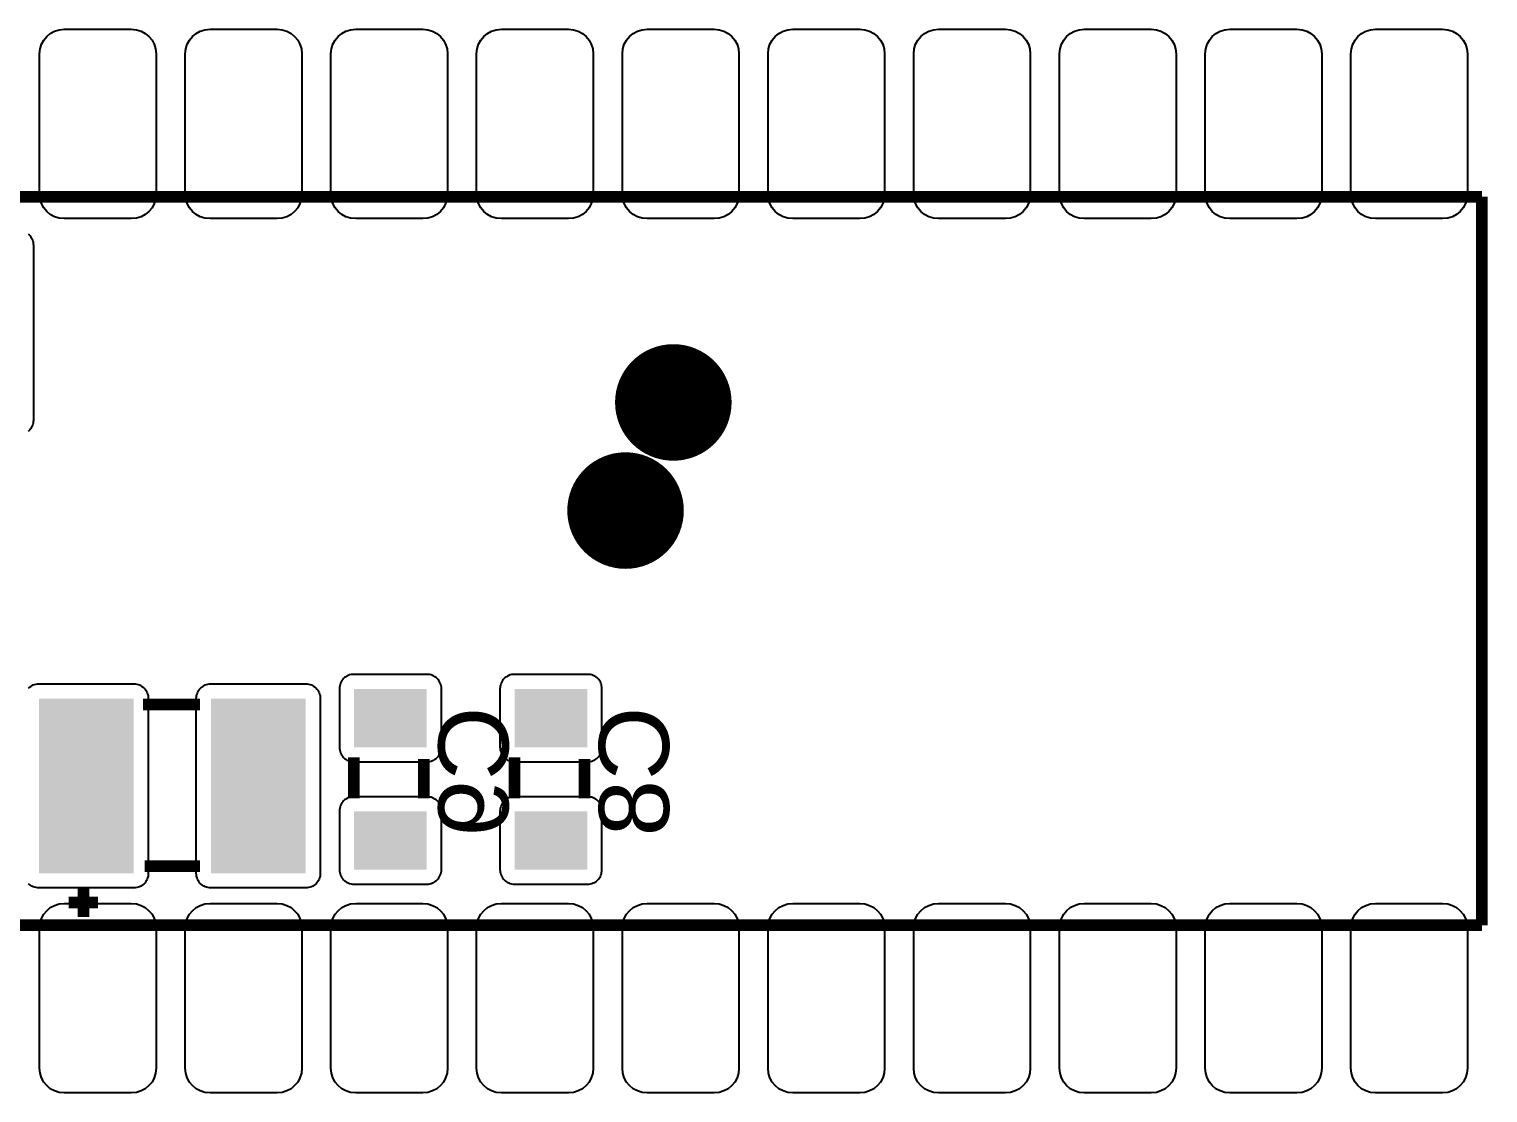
# Model space of a CAD drawing. Header units: inches. Extents: x 18.7 to 39.4, y 4.3 to 20.5.
# Drawn here: x 31.027 to 32.328, y 12.606 to 13.555 of the extents above; entities that cross this region are included whole.
import ezdxf

# ---------------------------------------------------------------- set-up
doc = ezdxf.new("R2010")
doc.units = ezdxf.units.IN
doc.header["$MEASUREMENT"] = 0
doc.styles.get("Standard").update_dxf_attribs({"font": 'arial.ttf'})

# ---------------------------------------------------------------- blocks, each defined once
blk = doc.blocks.new('RPAD')
blk.add_trace([(-0.5, -0.5), (-0.5, 0.5), (0.5, -0.5), (0.5, 0.5)])
blk = doc.blocks.new('EPAD')
at = {"const_width": 0.5}
blk.add_lwpolyline([(-0.25, 0, 1), (0.25, 0, 1)], format="xyb", close=True, dxfattribs=at)
blk = doc.blocks.new('NextionControlV3')
for points in [[(41.9556, 11.9587), (41.9096, 11.9587), (41.9061, 11.959), (41.9029, 11.96), (41.9, 11.9615), (41.8975, 11.9636), (41.8955, 11.9661), (41.8939, 11.969), (41.893, 11.9722), (41.8926, 11.9757), (41.8926, 12.0717), (41.893, 12.0751), (41.8939, 12.0783), (41.8955, 12.0812), (41.8975, 12.0837), (41.9, 12.0858), (41.9029, 12.0873), (41.9061, 12.0883), (41.9096, 12.0887), (41.9556, 12.0887), (41.9591, 12.0883), (41.9623, 12.0873), (41.9652, 12.0858), (41.9677, 12.0837), (41.9698, 12.0812), (41.9713, 12.0783), (41.9723, 12.0751), (41.9726, 12.0717), (41.9726, 11.9757), (41.9723, 11.9722), (41.9713, 11.969), (41.9698, 11.9661), (41.9677, 11.9636), (41.9652, 11.9615), (41.9623, 11.96), (41.9591, 11.959), (41.9556, 11.9587)], [(42.0556, 11.9587), (42.0096, 11.9587), (42.0061, 11.959), (42.0029, 11.96), (42, 11.9615), (41.9975, 11.9636), (41.9955, 11.9661), (41.9939, 11.969), (41.993, 11.9722), (41.9926, 11.9757), (41.9926, 12.0717), (41.993, 12.0751), (41.9939, 12.0783), (41.9955, 12.0812), (41.9975, 12.0837), (42, 12.0858), (42.0029, 12.0873), (42.0061, 12.0883), (42.0096, 12.0887), (42.0556, 12.0887), (42.0591, 12.0883), (42.0623, 12.0873), (42.0652, 12.0858), (42.0677, 12.0837), (42.0698, 12.0812), (42.0713, 12.0783), (42.0723, 12.0751), (42.0726, 12.0717), (42.0726, 11.9757), (42.0723, 11.9722), (42.0713, 11.969), (42.0698, 11.9661), (42.0677, 11.9636), (42.0652, 11.9615), (42.0623, 11.96), (42.0591, 11.959), (42.0556, 11.9587)], [(42.1556, 11.9587), (42.1096, 11.9587), (42.1061, 11.959), (42.1029, 11.96), (42.1, 11.9615), (42.0975, 11.9636), (42.0955, 11.9661), (42.0939, 11.969), (42.093, 11.9722), (42.0926, 11.9757), (42.0926, 12.0717), (42.093, 12.0751), (42.0939, 12.0783), (42.0955, 12.0812), (42.0975, 12.0837), (42.1, 12.0858), (42.1029, 12.0873), (42.1061, 12.0883), (42.1096, 12.0887), (42.1556, 12.0887), (42.1591, 12.0883), (42.1623, 12.0873), (42.1652, 12.0858), (42.1677, 12.0837), (42.1698, 12.0812), (42.1713, 12.0783), (42.1723, 12.0751), (42.1726, 12.0717), (42.1726, 11.9757), (42.1723, 11.9722), (42.1713, 11.969), (42.1698, 11.9661), (42.1677, 11.9636), (42.1652, 11.9615), (42.1623, 11.96), (42.1591, 11.959), (42.1556, 11.9587)], [(42.2556, 11.9587), (42.2096, 11.9587), (42.2061, 11.959), (42.2029, 11.96), (42.2, 11.9615), (42.1975, 11.9636), (42.1955, 11.9661), (42.1939, 11.969), (42.193, 11.9722), (42.1926, 11.9757), (42.1926, 12.0717), (42.193, 12.0751), (42.1939, 12.0783), (42.1955, 12.0812), (42.1975, 12.0837), (42.2, 12.0858), (42.2029, 12.0873), (42.2061, 12.0883), (42.2096, 12.0887), (42.2556, 12.0887), (42.2591, 12.0883), (42.2623, 12.0873), (42.2652, 12.0858), (42.2677, 12.0837), (42.2698, 12.0812), (42.2713, 12.0783), (42.2723, 12.0751), (42.2726, 12.0717), (42.2726, 11.9757), (42.2723, 11.9722), (42.2713, 11.969), (42.2698, 11.9661), (42.2677, 11.9636), (42.2652, 11.9615), (42.2623, 11.96), (42.2591, 11.959), (42.2556, 11.9587)], [(42.3556, 11.9587), (42.3096, 11.9587), (42.3061, 11.959), (42.3029, 11.96), (42.3, 11.9615), (42.2975, 11.9636), (42.2955, 11.9661), (42.2939, 11.969), (42.293, 11.9722), (42.2926, 11.9757), (42.2926, 12.0717), (42.293, 12.0751), (42.2939, 12.0783), (42.2955, 12.0812), (42.2975, 12.0837), (42.3, 12.0858), (42.3029, 12.0873), (42.3061, 12.0883), (42.3096, 12.0887), (42.3556, 12.0887), (42.3591, 12.0883), (42.3623, 12.0873), (42.3652, 12.0858), (42.3677, 12.0837), (42.3698, 12.0812), (42.3713, 12.0783), (42.3723, 12.0751), (42.3726, 12.0717), (42.3726, 11.9757), (42.3723, 11.9722), (42.3713, 11.969), (42.3698, 11.9661), (42.3677, 11.9636), (42.3652, 11.9615), (42.3623, 11.96), (42.3591, 11.959), (42.3556, 11.9587)], [(42.4556, 11.9587), (42.4096, 11.9587), (42.4061, 11.959), (42.4029, 11.96), (42.4, 11.9615), (42.3975, 11.9636), (42.3955, 11.9661), (42.3939, 11.969), (42.393, 11.9722), (42.3926, 11.9757), (42.3926, 12.0717), (42.393, 12.0751), (42.3939, 12.0783), (42.3955, 12.0812), (42.3975, 12.0837), (42.4, 12.0858), (42.4029, 12.0873), (42.4061, 12.0883), (42.4096, 12.0887), (42.4556, 12.0887), (42.4591, 12.0883), (42.4623, 12.0873), (42.4652, 12.0858), (42.4677, 12.0837), (42.4698, 12.0812), (42.4713, 12.0783), (42.4723, 12.0751), (42.4726, 12.0717), (42.4726, 11.9757), (42.4723, 11.9722), (42.4713, 11.969), (42.4698, 11.9661), (42.4677, 11.9636), (42.4652, 11.9615), (42.4623, 11.96), (42.4591, 11.959), (42.4556, 11.9587)], [(42.5556, 11.9587), (42.5096, 11.9587), (42.5061, 11.959), (42.5029, 11.96), (42.5, 11.9615), (42.4975, 11.9636), (42.4955, 11.9661), (42.4939, 11.969), (42.493, 11.9722), (42.4926, 11.9757), (42.4926, 12.0717), (42.493, 12.0751), (42.4939, 12.0783), (42.4955, 12.0812), (42.4975, 12.0837), (42.5, 12.0858), (42.5029, 12.0873), (42.5061, 12.0883), (42.5096, 12.0887), (42.5556, 12.0887), (42.5591, 12.0883), (42.5623, 12.0873), (42.5652, 12.0858), (42.5677, 12.0837), (42.5698, 12.0812), (42.5713, 12.0783), (42.5723, 12.0751), (42.5726, 12.0717), (42.5726, 11.9757), (42.5723, 11.9722), (42.5713, 11.969), (42.5698, 11.9661), (42.5677, 11.9636), (42.5652, 11.9615), (42.5623, 11.96), (42.5591, 11.959), (42.5556, 11.9587)], [(42.6556, 11.9587), (42.6096, 11.9587), (42.6061, 11.959), (42.6029, 11.96), (42.6, 11.9615), (42.5975, 11.9636), (42.5955, 11.9661), (42.5939, 11.969), (42.593, 11.9722), (42.5926, 11.9757), (42.5926, 12.0717), (42.593, 12.0751), (42.5939, 12.0783), (42.5955, 12.0812), (42.5975, 12.0837), (42.6, 12.0858), (42.6029, 12.0873), (42.6061, 12.0883), (42.6096, 12.0887), (42.6556, 12.0887), (42.6591, 12.0883), (42.6623, 12.0873), (42.6652, 12.0858), (42.6677, 12.0837), (42.6698, 12.0812), (42.6713, 12.0783), (42.6723, 12.0751), (42.6726, 12.0717), (42.6726, 11.9757), (42.6723, 11.9722), (42.6713, 11.969), (42.6698, 11.9661), (42.6677, 11.9636), (42.6652, 11.9615), (42.6623, 11.96), (42.6591, 11.959), (42.6556, 11.9587)], [(42.7556, 11.9587), (42.7096, 11.9587), (42.7061, 11.959), (42.7029, 11.96), (42.7, 11.9615), (42.6975, 11.9636), (42.6955, 11.9661), (42.6939, 11.969), (42.693, 11.9722), (42.6926, 11.9757), (42.6926, 12.0717), (42.693, 12.0751), (42.6939, 12.0783), (42.6955, 12.0812), (42.6975, 12.0837), (42.7, 12.0858), (42.7029, 12.0873), (42.7061, 12.0883), (42.7096, 12.0887), (42.7556, 12.0887), (42.7591, 12.0883), (42.7623, 12.0873), (42.7652, 12.0858), (42.7677, 12.0837), (42.7698, 12.0812), (42.7713, 12.0783), (42.7723, 12.0751), (42.7726, 12.0717), (42.7726, 11.9757), (42.7723, 11.9722), (42.7713, 11.969), (42.7698, 11.9661), (42.7677, 11.9636), (42.7652, 11.9615), (42.7623, 11.96), (42.7591, 11.959), (42.7556, 11.9587)], [(42.8556, 11.9587), (42.8096, 11.9587), (42.8061, 11.959), (42.8029, 11.96), (42.8, 11.9615), (42.7975, 11.9636), (42.7955, 11.9661), (42.7939, 11.969), (42.793, 11.9722), (42.7926, 11.9757), (42.7926, 12.0717), (42.793, 12.0751), (42.7939, 12.0783), (42.7955, 12.0812), (42.7975, 12.0837), (42.8, 12.0858), (42.8029, 12.0873), (42.8061, 12.0883), (42.8096, 12.0887), (42.8556, 12.0887), (42.8591, 12.0883), (42.8623, 12.0873), (42.8652, 12.0858), (42.8677, 12.0837), (42.8698, 12.0812), (42.8713, 12.0783), (42.8723, 12.0751), (42.8726, 12.0717), (42.8726, 11.9757), (42.8723, 11.9722), (42.8713, 11.969), (42.8698, 11.9661), (42.8677, 11.9636), (42.8652, 11.9615), (42.8623, 11.96), (42.8591, 11.959), (42.8556, 11.9587)], [(42.1684, 11.5959), (42.1684, 11.6359), (42.1684, 11.637), (42.1682, 11.638), (42.168, 11.6389), (42.1676, 11.6399), (42.1672, 11.6407), (42.1667, 11.6416), (42.1662, 11.6423), (42.1655, 11.643), (42.1648, 11.6437), (42.164, 11.6442), (42.1632, 11.6447), (42.1623, 11.6452), (42.1614, 11.6455), (42.1605, 11.6457), (42.1595, 11.6459), (42.1584, 11.6459), (42.1084, 11.6459), (42.1074, 11.6459), (42.1064, 11.6457), (42.1054, 11.6455), (42.1045, 11.6452), (42.1036, 11.6447), (42.1028, 11.6442), (42.102, 11.6437), (42.1013, 11.643), (42.1007, 11.6423), (42.1001, 11.6416), (42.0996, 11.6407), (42.0992, 11.6399), (42.0989, 11.6389), (42.0986, 11.638), (42.0985, 11.637), (42.0984, 11.6359), (42.0984, 11.5959), (42.0985, 11.5949), (42.0986, 11.5939), (42.0989, 11.5929), (42.0992, 11.592), (42.0996, 11.5911), (42.1001, 11.5903), (42.1007, 11.5895), (42.1013, 11.5888), (42.102, 11.5882), (42.1028, 11.5876), (42.1036, 11.5871), (42.1045, 11.5867), (42.1054, 11.5864), (42.1064, 11.5861), (42.1074, 11.586), (42.1084, 11.5859), (42.1584, 11.5859), (42.1595, 11.586), (42.1605, 11.5861), (42.1614, 11.5864), (42.1623, 11.5867), (42.1632, 11.5871), (42.164, 11.5876), (42.1648, 11.5882), (42.1655, 11.5888), (42.1662, 11.5895), (42.1667, 11.5903), (42.1672, 11.5911), (42.1676, 11.592), (42.168, 11.5929), (42.1682, 11.5939), (42.1684, 11.5949), (42.1684, 11.5959)], [(42.2786, 11.5959), (42.2786, 11.6359), (42.2786, 11.637), (42.2784, 11.638), (42.2782, 11.6389), (42.2779, 11.6399), (42.2775, 11.6407), (42.277, 11.6416), (42.2764, 11.6423), (42.2758, 11.643), (42.2751, 11.6437), (42.2743, 11.6442), (42.2735, 11.6447), (42.2726, 11.6452), (42.2717, 11.6455), (42.2707, 11.6457), (42.2697, 11.6459), (42.2686, 11.6459), (42.2186, 11.6459), (42.2176, 11.6459), (42.2166, 11.6457), (42.2156, 11.6455), (42.2147, 11.6452), (42.2138, 11.6447), (42.213, 11.6442), (42.2122, 11.6437), (42.2115, 11.643), (42.2109, 11.6423), (42.2103, 11.6416), (42.2098, 11.6407), (42.2094, 11.6399), (42.2091, 11.6389), (42.2088, 11.638), (42.2087, 11.637), (42.2086, 11.6359), (42.2086, 11.5959), (42.2087, 11.5949), (42.2088, 11.5939), (42.2091, 11.5929), (42.2094, 11.592), (42.2098, 11.5911), (42.2103, 11.5903), (42.2109, 11.5895), (42.2115, 11.5888), (42.2122, 11.5882), (42.213, 11.5876), (42.2138, 11.5871), (42.2147, 11.5867), (42.2156, 11.5864), (42.2166, 11.5861), (42.2176, 11.586), (42.2186, 11.5859), (42.2686, 11.5859), (42.2697, 11.586), (42.2707, 11.5861), (42.2717, 11.5864), (42.2726, 11.5867), (42.2735, 11.5871), (42.2743, 11.5876), (42.2751, 11.5882), (42.2758, 11.5888), (42.2764, 11.5895), (42.277, 11.5903), (42.2775, 11.5911), (42.2779, 11.592), (42.2782, 11.5929), (42.2784, 11.5939), (42.2786, 11.5949), (42.2786, 11.5959)], [(42.0752, 11.4993), (42.0102, 11.4993), (42.0092, 11.4994), (42.0082, 11.4995), (42.0072, 11.4998), (42.0063, 11.5001), (42.0054, 11.5005), (42.0046, 11.501), (42.0038, 11.5016), (42.0031, 11.5022), (42.0025, 11.5029), (42.0019, 11.5037), (42.0014, 11.5045), (42.001, 11.5054), (42.0007, 11.5063), (42.0004, 11.5073), (42.0003, 11.5083), (42.0002, 11.5093), (42.0002, 11.6293), (42.0003, 11.6304), (42.0004, 11.6314), (42.0007, 11.6323), (42.001, 11.6333), (42.0014, 11.6341), (42.0019, 11.635), (42.0025, 11.6357), (42.0031, 11.6364), (42.0038, 11.6371), (42.0046, 11.6376), (42.0054, 11.6381), (42.0063, 11.6386), (42.0072, 11.6389), (42.0082, 11.6391), (42.0092, 11.6393), (42.0102, 11.6393), (42.0752, 11.6393), (42.0763, 11.6393), (42.0773, 11.6391), (42.0783, 11.6389), (42.0792, 11.6386), (42.0801, 11.6381), (42.0809, 11.6376), (42.0817, 11.6371), (42.0824, 11.6364), (42.083, 11.6357), (42.0836, 11.635), (42.0841, 11.6341), (42.0845, 11.6333), (42.0848, 11.6323), (42.0851, 11.6314), (42.0852, 11.6304), (42.0852, 11.6293), (42.0852, 11.5093), (42.0852, 11.5083), (42.0851, 11.5073), (42.0848, 11.5063), (42.0845, 11.5054), (42.0841, 11.5045), (42.0836, 11.5037), (42.083, 11.5029), (42.0824, 11.5022), (42.0817, 11.5016), (42.0809, 11.501), (42.0801, 11.5005), (42.0792, 11.5001), (42.0783, 11.4998), (42.0773, 11.4995), (42.0763, 11.4994), (42.0752, 11.4993)], [(42.1684, 11.5119), (42.1684, 11.5519), (42.1684, 11.553), (42.1682, 11.554), (42.168, 11.5549), (42.1676, 11.5559), (42.1672, 11.5567), (42.1667, 11.5576), (42.1662, 11.5583), (42.1655, 11.559), (42.1648, 11.5597), (42.164, 11.5602), (42.1632, 11.5607), (42.1623, 11.5612), (42.1614, 11.5615), (42.1605, 11.5617), (42.1595, 11.5619), (42.1584, 11.5619), (42.1084, 11.5619), (42.1074, 11.5619), (42.1064, 11.5617), (42.1054, 11.5615), (42.1045, 11.5612), (42.1036, 11.5607), (42.1028, 11.5602), (42.102, 11.5597), (42.1013, 11.559), (42.1007, 11.5583), (42.1001, 11.5576), (42.0996, 11.5567), (42.0992, 11.5559), (42.0989, 11.5549), (42.0986, 11.554), (42.0985, 11.553), (42.0984, 11.5519), (42.0984, 11.5119), (42.0985, 11.5109), (42.0986, 11.5099), (42.0989, 11.5089), (42.0992, 11.508), (42.0996, 11.5071), (42.1001, 11.5063), (42.1007, 11.5055), (42.1013, 11.5048), (42.102, 11.5042), (42.1028, 11.5036), (42.1036, 11.5031), (42.1045, 11.5027), (42.1054, 11.5024), (42.1064, 11.5021), (42.1074, 11.502), (42.1084, 11.5019), (42.1584, 11.5019), (42.1595, 11.502), (42.1605, 11.5021), (42.1614, 11.5024), (42.1623, 11.5027), (42.1632, 11.5031), (42.164, 11.5036), (42.1648, 11.5042), (42.1655, 11.5048), (42.1662, 11.5055), (42.1667, 11.5063), (42.1672, 11.5071), (42.1676, 11.508), (42.168, 11.5089), (42.1682, 11.5099), (42.1684, 11.5109), (42.1684, 11.5119)], [(42.2786, 11.5119), (42.2786, 11.5519), (42.2786, 11.553), (42.2784, 11.554), (42.2782, 11.5549), (42.2779, 11.5559), (42.2775, 11.5567), (42.277, 11.5576), (42.2764, 11.5583), (42.2758, 11.559), (42.2751, 11.5597), (42.2743, 11.5602), (42.2735, 11.5607), (42.2726, 11.5612), (42.2717, 11.5615), (42.2707, 11.5617), (42.2697, 11.5619), (42.2686, 11.5619), (42.2186, 11.5619), (42.2176, 11.5619), (42.2166, 11.5617), (42.2156, 11.5615), (42.2147, 11.5612), (42.2138, 11.5607), (42.213, 11.5602), (42.2122, 11.5597), (42.2115, 11.559), (42.2109, 11.5583), (42.2103, 11.5576), (42.2098, 11.5567), (42.2094, 11.5559), (42.2091, 11.5549), (42.2088, 11.554), (42.2087, 11.553), (42.2086, 11.5519), (42.2086, 11.5119), (42.2087, 11.5109), (42.2088, 11.5099), (42.2091, 11.5089), (42.2094, 11.508), (42.2098, 11.5071), (42.2103, 11.5063), (42.2109, 11.5055), (42.2115, 11.5048), (42.2122, 11.5042), (42.213, 11.5036), (42.2138, 11.5031), (42.2147, 11.5027), (42.2156, 11.5024), (42.2166, 11.5021), (42.2176, 11.502), (42.2186, 11.5019), (42.2686, 11.5019), (42.2697, 11.502), (42.2707, 11.5021), (42.2717, 11.5024), (42.2726, 11.5027), (42.2735, 11.5031), (42.2743, 11.5036), (42.2751, 11.5042), (42.2758, 11.5048), (42.2764, 11.5055), (42.277, 11.5063), (42.2775, 11.5071), (42.2779, 11.508), (42.2782, 11.5089), (42.2784, 11.5099), (42.2786, 11.5109), (42.2786, 11.5119)], [(41.9096, 11.4887), (41.9556, 11.4887), (41.9591, 11.4883), (41.9623, 11.4873), (41.9652, 11.4858), (41.9677, 11.4837), (41.9698, 11.4812), (41.9713, 11.4783), (41.9723, 11.4751), (41.9726, 11.4717), (41.9726, 11.3757), (41.9723, 11.3722), (41.9713, 11.369), (41.9698, 11.3661), (41.9677, 11.3636), (41.9652, 11.3615), (41.9623, 11.36), (41.9591, 11.359), (41.9556, 11.3587), (41.9096, 11.3587), (41.9061, 11.359), (41.9029, 11.36), (41.9, 11.3615), (41.8975, 11.3636), (41.8955, 11.3661), (41.8939, 11.369), (41.893, 11.3722), (41.8926, 11.3757), (41.8926, 11.4717), (41.893, 11.4751), (41.8939, 11.4783), (41.8955, 11.4812), (41.8975, 11.4837), (41.9, 11.4858), (41.9029, 11.4873), (41.9061, 11.4883), (41.9096, 11.4887)], [(42.0096, 11.4887), (42.0556, 11.4887), (42.0591, 11.4883), (42.0623, 11.4873), (42.0652, 11.4858), (42.0677, 11.4837), (42.0698, 11.4812), (42.0713, 11.4783), (42.0723, 11.4751), (42.0726, 11.4717), (42.0726, 11.3757), (42.0723, 11.3722), (42.0713, 11.369), (42.0698, 11.3661), (42.0677, 11.3636), (42.0652, 11.3615), (42.0623, 11.36), (42.0591, 11.359), (42.0556, 11.3587), (42.0096, 11.3587), (42.0061, 11.359), (42.0029, 11.36), (42, 11.3615), (41.9975, 11.3636), (41.9955, 11.3661), (41.9939, 11.369), (41.993, 11.3722), (41.9926, 11.3757), (41.9926, 11.4717), (41.993, 11.4751), (41.9939, 11.4783), (41.9955, 11.4812), (41.9975, 11.4837), (42, 11.4858), (42.0029, 11.4873), (42.0061, 11.4883), (42.0096, 11.4887)], [(42.1096, 11.4887), (42.1556, 11.4887), (42.1591, 11.4883), (42.1623, 11.4873), (42.1652, 11.4858), (42.1677, 11.4837), (42.1698, 11.4812), (42.1713, 11.4783), (42.1723, 11.4751), (42.1726, 11.4717), (42.1726, 11.3757), (42.1723, 11.3722), (42.1713, 11.369), (42.1698, 11.3661), (42.1677, 11.3636), (42.1652, 11.3615), (42.1623, 11.36), (42.1591, 11.359), (42.1556, 11.3587), (42.1096, 11.3587), (42.1061, 11.359), (42.1029, 11.36), (42.1, 11.3615), (42.0975, 11.3636), (42.0955, 11.3661), (42.0939, 11.369), (42.093, 11.3722), (42.0926, 11.3757), (42.0926, 11.4717), (42.093, 11.4751), (42.0939, 11.4783), (42.0955, 11.4812), (42.0975, 11.4837), (42.1, 11.4858), (42.1029, 11.4873), (42.1061, 11.4883), (42.1096, 11.4887)], [(42.2096, 11.4887), (42.2556, 11.4887), (42.2591, 11.4883), (42.2623, 11.4873), (42.2652, 11.4858), (42.2677, 11.4837), (42.2698, 11.4812), (42.2713, 11.4783), (42.2723, 11.4751), (42.2726, 11.4717), (42.2726, 11.3757), (42.2723, 11.3722), (42.2713, 11.369), (42.2698, 11.3661), (42.2677, 11.3636), (42.2652, 11.3615), (42.2623, 11.36), (42.2591, 11.359), (42.2556, 11.3587), (42.2096, 11.3587), (42.2061, 11.359), (42.2029, 11.36), (42.2, 11.3615), (42.1975, 11.3636), (42.1955, 11.3661), (42.1939, 11.369), (42.193, 11.3722), (42.1926, 11.3757), (42.1926, 11.4717), (42.193, 11.4751), (42.1939, 11.4783), (42.1955, 11.4812), (42.1975, 11.4837), (42.2, 11.4858), (42.2029, 11.4873), (42.2061, 11.4883), (42.2096, 11.4887)], [(42.3096, 11.4887), (42.3556, 11.4887), (42.3591, 11.4883), (42.3623, 11.4873), (42.3652, 11.4858), (42.3677, 11.4837), (42.3698, 11.4812), (42.3713, 11.4783), (42.3723, 11.4751), (42.3726, 11.4717), (42.3726, 11.3757), (42.3723, 11.3722), (42.3713, 11.369), (42.3698, 11.3661), (42.3677, 11.3636), (42.3652, 11.3615), (42.3623, 11.36), (42.3591, 11.359), (42.3556, 11.3587), (42.3096, 11.3587), (42.3061, 11.359), (42.3029, 11.36), (42.3, 11.3615), (42.2975, 11.3636), (42.2955, 11.3661), (42.2939, 11.369), (42.293, 11.3722), (42.2926, 11.3757), (42.2926, 11.4717), (42.293, 11.4751), (42.2939, 11.4783), (42.2955, 11.4812), (42.2975, 11.4837), (42.3, 11.4858), (42.3029, 11.4873), (42.3061, 11.4883), (42.3096, 11.4887)], [(42.4096, 11.4887), (42.4556, 11.4887), (42.4591, 11.4883), (42.4623, 11.4873), (42.4652, 11.4858), (42.4677, 11.4837), (42.4698, 11.4812), (42.4713, 11.4783), (42.4723, 11.4751), (42.4726, 11.4717), (42.4726, 11.3757), (42.4723, 11.3722), (42.4713, 11.369), (42.4698, 11.3661), (42.4677, 11.3636), (42.4652, 11.3615), (42.4623, 11.36), (42.4591, 11.359), (42.4556, 11.3587), (42.4096, 11.3587), (42.4061, 11.359), (42.4029, 11.36), (42.4, 11.3615), (42.3975, 11.3636), (42.3955, 11.3661), (42.3939, 11.369), (42.393, 11.3722), (42.3926, 11.3757), (42.3926, 11.4717), (42.393, 11.4751), (42.3939, 11.4783), (42.3955, 11.4812), (42.3975, 11.4837), (42.4, 11.4858), (42.4029, 11.4873), (42.4061, 11.4883), (42.4096, 11.4887)], [(42.5096, 11.4887), (42.5556, 11.4887), (42.5591, 11.4883), (42.5623, 11.4873), (42.5652, 11.4858), (42.5677, 11.4837), (42.5698, 11.4812), (42.5713, 11.4783), (42.5723, 11.4751), (42.5726, 11.4717), (42.5726, 11.3757), (42.5723, 11.3722), (42.5713, 11.369), (42.5698, 11.3661), (42.5677, 11.3636), (42.5652, 11.3615), (42.5623, 11.36), (42.5591, 11.359), (42.5556, 11.3587), (42.5096, 11.3587), (42.5061, 11.359), (42.5029, 11.36), (42.5, 11.3615), (42.4975, 11.3636), (42.4955, 11.3661), (42.4939, 11.369), (42.493, 11.3722), (42.4926, 11.3757), (42.4926, 11.4717), (42.493, 11.4751), (42.4939, 11.4783), (42.4955, 11.4812), (42.4975, 11.4837), (42.5, 11.4858), (42.5029, 11.4873), (42.5061, 11.4883), (42.5096, 11.4887)], [(42.6096, 11.4887), (42.6556, 11.4887), (42.6591, 11.4883), (42.6623, 11.4873), (42.6652, 11.4858), (42.6677, 11.4837), (42.6698, 11.4812), (42.6713, 11.4783), (42.6723, 11.4751), (42.6726, 11.4717), (42.6726, 11.3757), (42.6723, 11.3722), (42.6713, 11.369), (42.6698, 11.3661), (42.6677, 11.3636), (42.6652, 11.3615), (42.6623, 11.36), (42.6591, 11.359), (42.6556, 11.3587), (42.6096, 11.3587), (42.6061, 11.359), (42.6029, 11.36), (42.6, 11.3615), (42.5975, 11.3636), (42.5955, 11.3661), (42.5939, 11.369), (42.593, 11.3722), (42.5926, 11.3757), (42.5926, 11.4717), (42.593, 11.4751), (42.5939, 11.4783), (42.5955, 11.4812), (42.5975, 11.4837), (42.6, 11.4858), (42.6029, 11.4873), (42.6061, 11.4883), (42.6096, 11.4887)], [(42.7096, 11.4887), (42.7556, 11.4887), (42.7591, 11.4883), (42.7623, 11.4873), (42.7652, 11.4858), (42.7677, 11.4837), (42.7698, 11.4812), (42.7713, 11.4783), (42.7723, 11.4751), (42.7726, 11.4717), (42.7726, 11.3757), (42.7723, 11.3722), (42.7713, 11.369), (42.7698, 11.3661), (42.7677, 11.3636), (42.7652, 11.3615), (42.7623, 11.36), (42.7591, 11.359), (42.7556, 11.3587), (42.7096, 11.3587), (42.7061, 11.359), (42.7029, 11.36), (42.7, 11.3615), (42.6975, 11.3636), (42.6955, 11.3661), (42.6939, 11.369), (42.693, 11.3722), (42.6926, 11.3757), (42.6926, 11.4717), (42.693, 11.4751), (42.6939, 11.4783), (42.6955, 11.4812), (42.6975, 11.4837), (42.7, 11.4858), (42.7029, 11.4873), (42.7061, 11.4883), (42.7096, 11.4887)], [(42.8096, 11.4887), (42.8556, 11.4887), (42.8591, 11.4883), (42.8623, 11.4873), (42.8652, 11.4858), (42.8677, 11.4837), (42.8698, 11.4812), (42.8713, 11.4783), (42.8723, 11.4751), (42.8726, 11.4717), (42.8726, 11.3757), (42.8723, 11.3722), (42.8713, 11.369), (42.8698, 11.3661), (42.8677, 11.3636), (42.8652, 11.3615), (42.8623, 11.36), (42.8591, 11.359), (42.8556, 11.3587), (42.8096, 11.3587), (42.8061, 11.359), (42.8029, 11.36), (42.8, 11.3615), (42.7975, 11.3636), (42.7955, 11.3661), (42.7939, 11.369), (42.793, 11.3722), (42.7926, 11.3757), (42.7926, 11.4717), (42.793, 11.4751), (42.7939, 11.4783), (42.7955, 11.4812), (42.7975, 11.4837), (42.8, 11.4858), (42.8029, 11.4873), (42.8061, 11.4883), (42.8096, 11.4887)]]:
    blk.add_lwpolyline(points, close=True)
at = {"const_width": 0.008}
for points in [[(40.8826, 11.9737), (42.8826, 11.9737)], [(40.8826, 11.9737), (42.8826, 11.9737)], [(40.8826, 11.9737), (42.8826, 11.9737)], [(42.8826, 11.9737), (42.8826, 11.4737)], [(42.8826, 11.9737), (42.8826, 11.4737)], [(42.8826, 11.9737), (42.8826, 11.4737)], [(42.0027, 11.6253), (41.9637, 11.6253)], [(42.0027, 11.6253), (41.9637, 11.6253)], [(42.0027, 11.6253), (41.9637, 11.6253)], [(42.1084, 11.5609), (42.1084, 11.5889)], [(42.1084, 11.5609), (42.1084, 11.5889)], [(42.1084, 11.5609), (42.1084, 11.5889)], [(42.1564, 11.5609), (42.1564, 11.5879)], [(42.1564, 11.5609), (42.1564, 11.5879)], [(42.1564, 11.5609), (42.1564, 11.5879)], [(42.2186, 11.5609), (42.2186, 11.5889)], [(42.2186, 11.5609), (42.2186, 11.5889)], [(42.2186, 11.5609), (42.2186, 11.5889)], [(42.2666, 11.5609), (42.2666, 11.5879)], [(42.2666, 11.5609), (42.2666, 11.5879)], [(42.2666, 11.5609), (42.2666, 11.5879)], [(42.0027, 11.5143), (41.9647, 11.5143)], [(42.0027, 11.5143), (41.9647, 11.5143)], [(42.0027, 11.5143), (41.9647, 11.5143)], [(41.9227, 11.4993), (41.9227, 11.4793)], [(41.9227, 11.4993), (41.9227, 11.4793)], [(41.9227, 11.4993), (41.9227, 11.4793)], [(41.9327, 11.4893), (41.9127, 11.4893)], [(41.9327, 11.4893), (41.9127, 11.4893)], [(41.9327, 11.4893), (41.9127, 11.4893)], [(40.8826, 11.4737), (42.8826, 11.4737)], [(40.8826, 11.4737), (42.8826, 11.4737)], [(40.8826, 11.4737), (42.8826, 11.4737)]]:
    blk.add_lwpolyline(points, dxfattribs=at)
for points in [[(41.8848, 11.9481), (41.8855, 11.9475), (41.8861, 11.9468), (41.8867, 11.946), (41.8872, 11.9452), (41.8876, 11.9443), (41.888, 11.9434), (41.8882, 11.9424), (41.8883, 11.9414), (41.8884, 11.9404), (41.8884, 11.8204), (41.8883, 11.8193), (41.8882, 11.8183), (41.888, 11.8173), (41.8876, 11.8164), (41.8872, 11.8155), (41.8867, 11.8147), (41.8861, 11.8139), (41.8855, 11.8132), (41.8848, 11.8126)], [(41.8851, 11.6364), (41.8858, 11.6371), (41.8866, 11.6376), (41.8874, 11.6381), (41.8883, 11.6386), (41.8892, 11.6389), (41.8902, 11.6391), (41.8912, 11.6393), (41.8922, 11.6393), (41.9572, 11.6393), (41.9583, 11.6393), (41.9593, 11.6391), (41.9603, 11.6389), (41.9612, 11.6386), (41.9621, 11.6381), (41.9629, 11.6376), (41.9637, 11.6371), (41.9644, 11.6364), (41.965, 11.6357), (41.9656, 11.635), (41.9661, 11.6341), (41.9665, 11.6333), (41.9668, 11.6323), (41.9671, 11.6314), (41.9672, 11.6304), (41.9672, 11.6293), (41.9672, 11.5093), (41.9672, 11.5083), (41.9671, 11.5073), (41.9668, 11.5063), (41.9665, 11.5054), (41.9661, 11.5045), (41.9656, 11.5037), (41.965, 11.5029), (41.9644, 11.5022), (41.9637, 11.5016), (41.9629, 11.501), (41.9621, 11.5005), (41.9612, 11.5001), (41.9603, 11.4998), (41.9593, 11.4995), (41.9583, 11.4994), (41.9572, 11.4993), (41.9572, 11.4993), (41.8922, 11.4993), (41.8912, 11.4994), (41.8902, 11.4995), (41.8892, 11.4998), (41.8883, 11.5001), (41.8874, 11.5005), (41.8866, 11.501), (41.8858, 11.5016), (41.8851, 11.5022)]]:
    blk.add_lwpolyline(points)
at = {"xscale": 0.08, "yscale": 0.08}
for p in [(42.3276, 11.8325), (42.2948, 11.7583)]:
    blk.add_blockref('EPAD', p, dxfattribs=at)
for p, xscale, yscale, rotation in [((42.1334, 11.6159), 0.04, 0.05, 270), ((42.2436, 11.6159), 0.04, 0.05, 270), ((41.9247, 11.5693), 0.065, 0.12, 180), ((42.0427, 11.5693), 0.065, 0.12, 180), ((42.1334, 11.5319), 0.04, 0.05, 270), ((42.2436, 11.5319), 0.04, 0.05, 270)]:
    blk.add_blockref('RPAD', p, dxfattribs=dict(xscale=xscale, yscale=yscale, rotation=rotation))
at = {"text_generation_flag": 2, "width": 1.041667}
for s, p in [('C9', (42.2144, 11.6239)), ('C9', (42.2144, 11.6239)), ('C9', (42.2144, 11.6239)), ('C8', (42.3246, 11.6239)), ('C8', (42.3246, 11.6239)), ('C8', (42.3246, 11.6239))]:
    blk.add_text(s, height=0.048, rotation=90, dxfattribs=at).set_placement(p)

msp = doc.modelspace()

# ---------------------------------------------------------------- block references
at = {"xscale": 1.3, "yscale": 1.3, "zscale": 1.3}
msp.add_blockref('NextionControlV3', (-23.4241, -2.16), dxfattribs=at)

doc.saveas('drawing.dxf')
